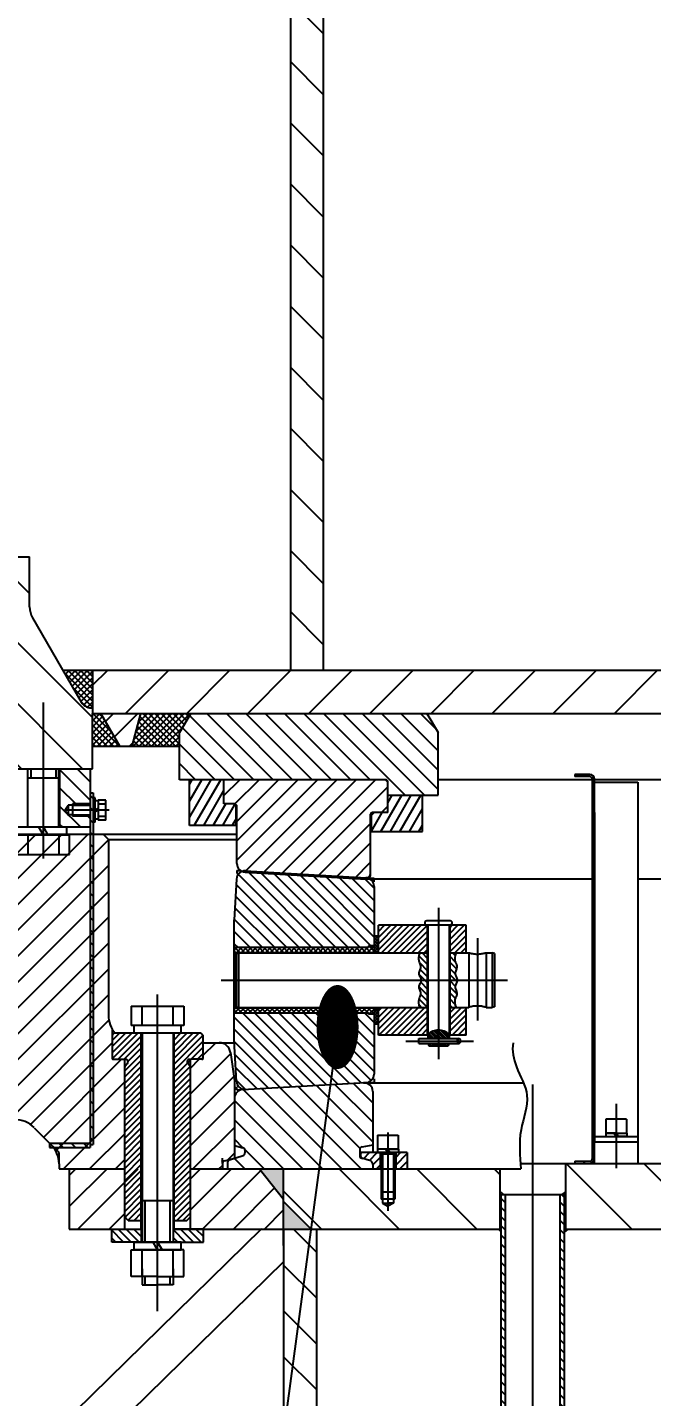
# Model space of a CAD drawing. Header units: millimetres. Extents: x 0 to 42000, y 0 to 29700.
# Drawn here: x 13873 to 14596, y 10011 to 11595 of the extents above; entities that cross this region are included whole.
import ezdxf
from ezdxf.enums import TextEntityAlignment as Align

# ---------------------------------------------------------------- set-up
doc = ezdxf.new("R2010")
doc.units = ezdxf.units.MM
doc.header["$LTSCALE"] = 1000
for name, pattern in [('F', [0.75, 0.5, -0.25]), ('G', [2, 1.25, -0.25, 0.25, -0.25]), ('K', [2.5, 1.25, -0.25, 0.25, -0.25, 0.25, -0.25])]:
    doc.linetypes.add(name, pattern=pattern)
for name, color, linetype in [('01', 7, 'Continuous'), ('02', 1, 'Continuous'), ('02C', 3, 'Continuous'), ('04', 2, 'F'), ('05', 142, 'G'), ('07', 6, 'K'), ('08', 1, 'Continuous'), ('10', 1, 'Continuous')]:
    doc.layers.add(name, color=color, linetype=linetype)
doc.styles.get("Standard").update_dxf_attribs({"font": 'isocp', "width": 0.707, "bigfont": 'intecad.shx'})
doc.dimstyles.new('INTE', dxfattribs={"dimscale": 100, "dimtxt": 3.5, "dimasz": 3, "dimexe": 3, "dimexo": 0, "dimgap": 1, "dimtad": 1, "dimdec": 0, "dimdsep": 46, "dimtxsty": 'Standard', "dimcen": 0, "dimclrd": 1, "dimclre": 1, "dimclrt": 3, "dimaunit": 1, "dimadec": 0, "dimazin": 0, "dimtfac": 1, "dimtdec": 0, "dimtmove": 0, "dimatfit": 0, "dimfxl": 1, "dimarcsym": 0})
pattern_1 = [(60, (7818.634, 4536.56), (-8.248892, 4.7625), [])]

# ---------------------------------------------------------------- blocks, each defined once
blk = doc.blocks.new('*U577')
at = {"layer": '01'}
for p, q in [((-31, 0), (-31, 30.4)), ((-31, 30.4), (0, 30.4)), ((-31, 18), (0, 18)), ((0, 30.4), (0, 0)), ((0, -30.4), (0, 0)), ((-31, 0), (-31, -30.4)), ((-31, -18), (0, -18)), ((-31, -30.4), (0, -30.4))]:
    blk.add_line(p, q, dxfattribs=at)
at = {"layer": '05'}
blk.add_line((-32.1, 0), (1.1, 0), dxfattribs=at)
blk = doc.blocks.new('*U576')
at = {"layer": '01'}
for p, q in [((-27.2, 9), (-27.2, 0)), ((0, 9), (-27.2, 9)), ((-27.2, 0), (0, 0)), ((0, 0), (-5.2, 9)), ((0, 9), (5.2, 0)), ((0, 9), (27.2, 9)), ((27.2, 0), (0, 0)), ((27.2, 9), (27.2, 0))]:
    blk.add_line(p, q, dxfattribs=at)
at = {"layer": '05'}
blk.add_line((0, 11.1), (0, -2.1), dxfattribs=at)
blk = doc.blocks.new('*U575')
at = {"layer": '01'}
for p, q in [((-12.2, 4.1), (-12.2, 0)), ((0, 4.1), (-12.2, 4.1)), ((-12.2, 0), (0, 0)), ((0, 0), (-2.4, 4.1)), ((0, 4.1), (2.4, 0)), ((0, 4.1), (12.2, 4.1)), ((12.2, 0), (0, 0)), ((12.2, 4.1), (12.2, 0))]:
    blk.add_line(p, q, dxfattribs=at)
at = {"layer": '05'}
blk.add_line((0, 6.2), (0, -2.1), dxfattribs=at)
blk = doc.blocks.new('*U578')
at = {"layer": '01'}
for p, q in [((-12.2, 4.1), (-12.2, 0)), ((0, 4.1), (-12.2, 4.1)), ((-12.2, 0), (0, 0)), ((0, 0), (-2.4, 4.1)), ((0, 4.1), (2.4, 0)), ((0, 4.1), (12.2, 4.1)), ((12.2, 0), (0, 0)), ((12.2, 4.1), (12.2, 0))]:
    blk.add_line(p, q, dxfattribs=at)
at = {"layer": '05'}
blk.add_line((0, 6.2), (0, -2.1), dxfattribs=at)
blk = doc.blocks.new('*D667')
at = {"layer": '08', "color": 1, "lineweight": -2}
for p, q in [((14727.5, 19784.8), (4430.5, 19784.8)), ((4730.5, 19484.8), (4730.5, 7640.5)), ((14267, 7340.5), (4430.5, 7340.5))]:
    blk.add_line(p, q, dxfattribs=at)
at = {"layer": '08', "color": 1}
for points in [[(4680.5, 19484.8), (4780.5, 19484.8), (4730.5, 19784.8)], [(4680.5, 7640.5), (4780.5, 7640.5), (4730.5, 7340.5)]]:
    blk.add_solid(points, dxfattribs=at)
at = {"layer": 'DEFPOINTS', "color": 0}
for p in [(14727.5, 19784.8), (4730.5, 7340.5), (14267, 7340.5)]:
    blk.add_point(p, dxfattribs=at)
at = {"layer": '08', "color": 3, "insert": (4455.4, 13562.6), "char_height": 350, "attachment_point": 5, "rotation": 90}
blk.add_mtext('12444', dxfattribs=at)

msp = doc.modelspace()

# ---------------------------------------------------------------- hatches: boundary and pattern name
at = {"layer": '01', "linetype": 'Continuous'}
for points in [[(14169.8, 10274.4), (14141.8, 10274.4), (14169.8, 10239.4)], [(14169.8, 10204.9), (14201.8, 10204.9), (14169.8, 10236.9)]]:
    msp.add_hatch(color=7, dxfattribs=at).paths.add_polyline_path(points)
at = {"layer": '01'}
h = msp.add_hatch(color=256, dxfattribs=at)
h.paths.add_polyline_path([(14420.3, 10248.3), (14420.3, 10244.9), (14424.5, 10244.9)])
h.paths.add_polyline_path([(14496.3, 10248.1), (14492.2, 10244.9), (14496.3, 10244.9)])
h = msp.add_hatch(color=256, dxfattribs=at)
h.paths.add_polyline_path([(14494.8, 10204.9), (14494.8, 10201.2), (14499.2, 10204.9)])
h.paths.add_polyline_path([(14421.8, 10204.9), (14418, 10204.9), (14421.8, 10202.2)])
at = {"layer": '02', "linetype": 'Continuous'}
h = msp.add_hatch(dxfattribs=at)
h.set_pattern_fill('_USER', color=1, scale=50, angle=315, style=0, pattern_type=0)
h.set_pattern_definition([(315, (9137.61, 8322.635), (35.35534, 35.35534), [])])
h.paths.add_polyline_path([(14215.8, 11690.5), (14177.8, 11690.5), (14177.8, 10851.5), (14215.8, 10851.5)])
h = msp.add_hatch(dxfattribs=at)
h.set_pattern_fill('_USER', color=1, scale=50, angle=315, style=0, pattern_type=0)
h.set_pattern_definition([(315, (9121.654, 5016.96), (35.35534, 35.35534), [])])
h.paths.add_polyline_path([(13784.8, 10781.5), (13786.4, 10775.5), (13797.3, 10775.5, -0.414214), (13798.5, 10774.3), (13798.5, 10740.5), (13801.5, 10737.5), (13948.6, 10737.5), (13948.6, 10801.5), (13948.8, 10801.5), (13948.8, 10808), (13946.9, 10808, -0.267949), (13935.7, 10814.5), (13879.3, 10912.2, -0.131652), (13875.9, 10924.7), (13875.9, 10982.5), (13784.8, 10982.5)])
h.paths.add_polyline_path([(13236.8, 10982.5), (13145.7, 10982.5), (13145.7, 10924.7, -0.131652), (13142.3, 10912.2), (13085.9, 10814.5, -0.267949), (13074.7, 10808), (13072.8, 10808), (13072.8, 10801.5), (13073.1, 10801.5), (13073.1, 10737.5), (13220.1, 10737.5), (13223.1, 10740.5), (13223.1, 10774.3, -0.414214), (13224.3, 10775.5), (13235.2, 10775.5), (13236.8, 10781.5)])
h = msp.add_hatch(dxfattribs=at)
h.set_pattern_fill('LINE', color=1, scale=60, angle=135, style=0)
h.set_pattern_definition([(135, (11146.3616, 7300.267), (-5.303301, -5.303301), [])])
h.paths.add_polyline_path([(14426.8, 9637.9, 0.343728), (14940.5, 10296.9, 1), (13581.5, 10296.9, 0.486051), (14421.8, 9636.7), (14421.8, 10244.9), (14426.8, 10244.9)], flags=16)
h.paths.add_polyline_path([(14494.8, 9658.9, 0.314697), (14940.5, 10296.9, 1), (13581.5, 10296.9, 0.518777), (14489.8, 9657.1), (14489.8, 10244.9), (14494.8, 10244.9)])
h = msp.add_hatch(dxfattribs=at)
h.set_pattern_fill('_USER', color=1, scale=50, angle=45, style=0, pattern_type=0)
h.set_pattern_definition([(45, (9121.654, 5016.96), (-35.35534, 35.35534), [])])
h.paths.add_polyline_path([(11267.8, 10851.5), (11267.8, 10833.5), (11267.8, 10801.5), (11622.8, 10801.5), (11622.8, 10851.5)])
h.paths.add_polyline_path([(12232.8, 10851.5), (12232.8, 10801.5), (12789, 10801.5, -0.017058), (12767.4, 10851.5)])
h.paths.add_polyline_path([(12767.4, 10851.5, 0.017058), (12789, 10801.5), (12917.2, 10801.5), (12917.2, 10851.5)])
h.paths.add_polyline_path([(13018.8, 10851.5), (13018.8, 10801.5), (13072.8, 10801.5), (13072.8, 10851.5)])
h.paths.add_polyline_path([(13948.8, 10851.5), (13948.8, 10801.5), (14232.6, 10801.5, 0.017058), (14254.2, 10851.5)])
h.paths.add_polyline_path([(14254.2, 10851.5, -0.017058), (14232.6, 10801.5), (15569.7, 10801.5, -0.014877), (15547.8, 10851.5)])
h.paths.add_polyline_path([(15660.6, 10801.5), (15660.6, 10851.5), (15547.8, 10851.5, 0.014877), (15569.7, 10801.5)])
h.paths.add_polyline_path([(17137.1, 10851.5), (17137.1, 10801.5), (17227.9, 10801.5, 0.014877), (17249.8, 10851.5)])
h.paths.add_polyline_path([(17249.8, 10851.5, -0.014877), (17227.9, 10801.5), (18848.8, 10801.5), (18848.8, 10851.5)])
h.paths.add_polyline_path([(19724.8, 10801.5), (19778.8, 10801.5), (19778.8, 10851.5), (19724.8, 10851.5)])
h.paths.add_polyline_path([(20132.8, 10801.5), (20132.8, 10851.5), (19880.4, 10851.5), (19880.4, 10801.5)])
h = msp.add_hatch(dxfattribs=at)
h.set_pattern_fill('_USER', color=1, scale=5, angle=45, style=0, double=1, pattern_type=0)
h.set_pattern_definition([(45, (9137.6085, 8322.6346), (-3.535534, 3.535534), []), (135, (9137.6085, 8322.6346), (-3.535534, -3.535534), [])])
h.paths.add_polyline_path([(13948.8, 10851.5), (13914.3, 10851.5), (13935.7, 10814.5, 0.267949), (13946.9, 10808), (13948.8, 10808)])
h.paths.add_polyline_path([(13072.8, 10808), (13074.7, 10808, 0.267949), (13085.9, 10814.5), (13107.3, 10851.5), (13072.8, 10851.5)])
h = msp.add_hatch(dxfattribs=at)
h.set_pattern_fill('_USER', color=1, scale=20, angle=45, style=0, pattern_type=0)
h.set_pattern_definition([(45, (9121.654, 5016.958), (-14.142136, 14.142136), [])])
h.paths.add_polyline_path([(12837.8, 10801.5), (12837.8, 10782.5), (12894.8, 10763.5), (12917.2, 10763.5), (12917.2, 10801.5)])
h.paths.add_polyline_path([(13018.8, 10801.5), (13018.8, 10763.5), (13041.4, 10763.5), (13063.3, 10801.5)])
h.paths.add_polyline_path([(14004.8, 10801.5), (13958.3, 10801.5), (13980.2, 10763.5), (13994.6, 10763.5)])
h = msp.add_hatch(dxfattribs=at)
h.set_pattern_fill('_USER', color=1, scale=5, angle=315, style=0, double=1, pattern_type=0)
h.set_pattern_definition([(315, (9137.6085, 8322.6346), (3.535534, 3.535534), []), (45, (9137.6085, 8322.6346), (-3.535534, 3.535534), [])])
h.paths.add_polyline_path([(13041.4, 10763.5), (13073.1, 10763.5), (13073.1, 10801.5), (13063.3, 10801.5)])
h.paths.add_polyline_path([(13958.3, 10801.5), (13948.6, 10801.5), (13948.6, 10763.5), (13980.2, 10763.5)])
h = msp.add_hatch(dxfattribs=at)
h.set_pattern_fill('_USER', color=1, scale=5, angle=315, style=0, double=1, pattern_type=0)
h.set_pattern_definition([(315, (9137.6085, 4166.072), (3.535534, 3.535534), []), (45, (9137.6085, 4166.072), (-3.535534, 3.535534), [])])
h.paths.add_polyline_path([(14049.3, 10763.5), (14049.3, 10779.5), (14062.3, 10801.5), (14004.8, 10801.5), (13994.6, 10763.5)])
h = msp.add_hatch(dxfattribs=at)
h.set_pattern_fill('LINE', color=1, scale=5, angle=135, style=0)
h.set_pattern_definition([(135, (7818.634, 4536.56), (-11.22532, -11.22532), [])])
h.paths.add_polyline_path([(14290.6, 10724.8), (14290.6, 10706.8), (14348.8, 10706.8), (14348.8, 10779.5), (14335.8, 10801.5), (14062.3, 10801.5), (14049.3, 10779.5), (14049.3, 10724.8)])
h = msp.add_hatch(dxfattribs=at)
h.set_pattern_fill('LINE', color=1, scale=3, angle=45, style=0)
h.set_pattern_definition([(135, (17641.503, 8451.227), (6.735192, 6.735192), [])])
h.paths.add_polyline_path([(14527.3, 10725.4, 0.414214), (14524.3, 10728.4), (14506.8, 10728.4), (14506.8, 10730.9), (14524.3, 10730.9, -0.414214), (14529.8, 10725.4), (14529.8, 10286.4, -0.414214), (14524.3, 10280.9), (14506.8, 10280.9), (14506.8, 10283.4), (14524.3, 10283.4, 0.414214), (14527.3, 10286.4)])
h = msp.add_hatch(dxfattribs=at)
h.set_pattern_fill('_USER', color=1, scale=10, angle=315, style=0, pattern_type=0)
h.set_pattern_definition([(315, (8785.796, 9134.999), (7.071068, 7.071068), [])])
h.paths.add_polyline_path([(13949.3, 10689.7), (13945.8, 10689.7), (13945.8, 10669.7), (13945.8, 10302.7), (13949.3, 10302.7)])
h.paths.add_polyline_path([(13945.8, 10304.2), (13898.8, 10304.2), (13898.8, 10299.2), (13945.8, 10299.2)])
h.paths.add_polyline_path([(13949.3, 10703.7), (13949.3, 10709.7), (13945.8, 10709.7), (13945.8, 10689.7), (13949.3, 10689.7)])
h = msp.add_hatch(dxfattribs=at)
h.set_pattern_fill('LINE', color=1, scale=3, angle=60, style=0)
h.set_pattern_definition(pattern_1)
h.paths.add_polyline_path([(14114.8, 10671.8), (14114.8, 10693.8), (14111.8, 10696.8), (14100.8, 10696.8), (14100.8, 10724.8), (14060.8, 10724.8), (14060.8, 10671.8)])
h = msp.add_hatch(dxfattribs=at)
h.set_pattern_fill('LINE', color=1, scale=5, angle=45, style=0)
h.set_pattern_definition([(45, (7818.634, 4536.56), (-11.22532, 11.22532), [])])
h.paths.add_polyline_path([(14265.3, 10609.9, 0.4309), (14270.6, 10614.9), (14270.6, 10684.8, -0.414214), (14272.6, 10686.8), (14290.6, 10686.8), (14290.6, 10724.8), (14100.8, 10724.8), (14100.8, 10696.8), (14112.8, 10696.8, -0.414214), (14115.8, 10693.8), (14115.8, 10627.9, 0.397722), (14125.2, 10617.9)])
h = msp.add_hatch(dxfattribs=at)
h.set_pattern_fill('LINE', color=1, scale=3, angle=60, style=0)
h.set_pattern_definition(pattern_1)
h.paths.add_polyline_path([(14330.6, 10664.8), (14330.6, 10706.8), (14290.6, 10706.8), (14290.6, 10686.8), (14275.5, 10686.8), (14274.6, 10686.8), (14271.6, 10683.8), (14271.6, 10664.8)])
at = {"layer": '02'}
h = msp.add_hatch(dxfattribs=at)
h.set_pattern_fill('LINE', color=256, scale=6.666667, angle=45, style=0)
h.set_pattern_definition([(45, (8551.514, 9520.498), (-14.96709, 14.96709), [])])
h.paths.add_polyline_path([(13967, 10655.8), (13961, 10661.8), (13857.2, 10661.8), (13857.2, 10331.6), (13858.6, 10331.6, -0.198912), (13881.2, 10322.2), (13900.6, 10302.8), (13910, 10293.4), (13910, 10280.2), (13910, 10274.4), (13986, 10274.4), (13986, 10401.4), (13972.3, 10401.4, -0.414214), (13971.5, 10402.2), (13971.5, 10436.1, -0.134999), (13967, 10452.5)])
h.paths.add_polyline_path([(14113, 10376.4), (14108.2, 10409.3, 0.372642), (14095.4, 10420.5), (14076.5, 10420.5), (14076.5, 10402.2, -0.414214), (14075.7, 10401.4), (14062, 10401.4), (14062, 10274.4), (14099, 10274.4), (14099, 10280.6), (14099, 10283.2), (14101.4, 10283.8), (14113, 10286.9)])
h.paths.add_polyline_path([(13857.6, 10367.7), (13870.1, 10398.2), (13894.4, 10388.2), (13881.9, 10357.7)], flags=24)
h.paths.add_polyline_path([(13903, 10426.8), (13931.4, 10443.6), (13944.8, 10421.1), (13916.4, 10404.2)], flags=24)
h.paths.add_polyline_path([(14057.9, 10341.5), (14088.5, 10321.6), (14074.2, 10299.6), (14043.6, 10319.5)], flags=9)
h = msp.add_hatch(dxfattribs=at)
h.set_pattern_fill('_USER', color=256, scale=10, angle=135, style=0, pattern_type=0)
h.set_pattern_definition([(135, (7160.396, 6230.147), (-7.071068, -7.071068), [])])
h.paths.add_polyline_path([(14268.2, 10530.9), (14268.2, 10532.4), (14274.6, 10532.4), (14274.6, 10601.4, 0.397722), (14265.1, 10611.4), (14125.8, 10619.3, 0.414214), (14115.2, 10609.9), (14112.6, 10562.5), (14112.6, 10530.9)])
h.paths.add_polyline_path([(14112.6, 10454.9), (14112.6, 10423.2), (14115.2, 10375.8, 0.414214), (14125.8, 10366.4), (14265.1, 10374.3, 0.397722), (14274.6, 10384.3), (14274.6, 10453.4), (14268.2, 10453.4), (14268.2, 10454.9)])
h.paths.add_polyline_path([(14136.5, 10592.3), (14153.6, 10592.3), (14153.6, 10581.8), (14136.5, 10581.8)], flags=24)
h.paths.add_polyline_path([(14136.5, 10403.9), (14153.6, 10403.9), (14153.6, 10393.4), (14136.5, 10393.4)], flags=24)
h = msp.add_hatch(dxfattribs=at)
h.set_pattern_fill('_USER', color=256, scale=5, angle=45, style=0, pattern_type=0)
h.set_pattern_definition([(45, (7160.3956, 6230.1475), (-3.535534, 3.535534), [])])
h.paths.add_polyline_path([(14336.1, 10556.4), (14335.7, 10556.4, -0.000804), (14335.6, 10556.4), (14279.6, 10556.4), (14279.6, 10524.4), (14336.1, 10524.4)])
h.paths.add_polyline_path([(14381.1, 10556.4), (14362.6, 10556.4, -0.01092), (14362.5, 10556.4, 0.121977), (14362.1, 10556.2), (14362.1, 10524.4), (14381.1, 10524.4)])
h.paths.add_polyline_path([(14336.1, 10461.4), (14279.6, 10461.4), (14279.6, 10429.4), (14336.1, 10429.4)])
h.paths.add_polyline_path([(14381.1, 10461.4), (14362.1, 10461.4), (14362.1, 10429.4), (14381.1, 10429.4)])
h = msp.add_hatch(dxfattribs=at)
h.set_pattern_fill('ANSI37', color=256, scale=0.75, style=0)
h.set_pattern_definition([(45, (7160.3956, 6230.1475), (-1.683798, 1.683798), []), (135, (7160.3956, 6230.1475), (-1.683798, -1.683798), [])])
h.paths.add_polyline_path([(14279.6, 10543.9), (14274.6, 10543.9), (14274.6, 10525.4), (14279.6, 10525.4)])
h.paths.add_polyline_path([(14279.6, 10460.4), (14274.6, 10460.4), (14274.6, 10441.9), (14279.6, 10441.9)])
h = msp.add_hatch(dxfattribs=at)
h.set_pattern_fill('ANSI37', color=256, scale=1.25, style=0)
h.set_pattern_definition([(45, (7160.3956, 6230.1475), (-2.80633, 2.80633), []), (135, (7160.3956, 6230.1475), (-2.80633, -2.80633), [])])
h.paths.add_polyline_path([(14274.6, 10524.9), (14274.6, 10531.9), (14268.2, 10531.9), (14268.2, 10530.9), (14112.8, 10530.9), (14112.8, 10524.9)])
h.paths.add_polyline_path([(14112.8, 10460.9), (14112.8, 10454.9), (14268.2, 10454.9), (14268.2, 10453.9), (14274.6, 10453.9), (14274.6, 10460.9)])
h = msp.add_hatch(dxfattribs=at)
h.set_pattern_fill('_USER', color=256, scale=5, angle=135, style=0, pattern_type=0)
h.set_pattern_definition([(135, (12812.827, 9736.481), (-3.535534, -3.535534), [])])
h.paths.add_polyline_path([(14336.1, 10524.4), (14328, 10524.4), (14326.9, 10521.6), (14326.4, 10519.1), (14326.4, 10517), (14326.7, 10515.1), (14327.2, 10513.4), (14327.8, 10511.9), (14328.3, 10510.5), (14328.7, 10509.3), (14328.8, 10508.1), (14328.6, 10506.9), (14328.3, 10505.8), (14327.9, 10504.8), (14327.5, 10503.7), (14327.1, 10502.7), (14326.9, 10501.7), (14326.8, 10500.7), (14326.9, 10499.7), (14327.2, 10498.8), (14327.6, 10497.8), (14328, 10496.8), (14328.5, 10495.8), (14328.9, 10494.8), (14329.2, 10493.8), (14329.3, 10492.9), (14336.1, 10492.9)])
h.paths.add_polyline_path([(14336.1, 10492.9), (14329.3, 10492.9), (14329.2, 10491.9), (14328.9, 10490.9), (14328.5, 10489.9), (14328, 10488.9), (14327.6, 10487.9), (14327.2, 10486.9), (14326.9, 10486), (14326.8, 10485), (14326.9, 10484), (14327.1, 10483), (14327.5, 10482), (14327.9, 10481), (14328.3, 10479.9), (14328.6, 10478.8), (14328.8, 10477.7), (14328.7, 10476.4), (14328.3, 10475.2), (14327.8, 10473.8), (14327.2, 10472.3), (14326.7, 10470.6), (14326.4, 10468.7), (14326.4, 10466.6), (14326.9, 10464.1), (14328, 10461.4), (14336.1, 10461.4)])
h.paths.add_polyline_path([(14368.8, 10499.7), (14368.7, 10500.7), (14368.8, 10501.7), (14369.1, 10502.7), (14369.4, 10503.7), (14369.9, 10504.8), (14370.3, 10505.8), (14370.5, 10506.9), (14370.7, 10508.1), (14370.6, 10509.3), (14370.2, 10510.5), (14369.7, 10511.9), (14369.1, 10513.4), (14368.6, 10515.1), (14368.3, 10517), (14368.4, 10519.1), (14368.9, 10521.6), (14369.9, 10524.4), (14362.1, 10524.4), (14362.1, 10492.9), (14371.2, 10492.9), (14371.1, 10493.8), (14370.8, 10494.8), (14370.4, 10495.8), (14369.9, 10496.8), (14369.5, 10497.8), (14369.1, 10498.8)])
h.paths.add_polyline_path([(14368.7, 10485), (14368.8, 10486), (14369.1, 10486.9), (14369.5, 10487.9), (14369.9, 10488.9), (14370.4, 10489.9), (14370.8, 10490.9), (14371.1, 10491.9), (14371.2, 10492.9), (14362.1, 10492.9), (14362.1, 10461.4), (14369.9, 10461.4), (14368.9, 10464.1), (14368.4, 10466.6), (14368.3, 10468.7), (14368.6, 10470.6), (14369.1, 10472.3), (14369.7, 10473.8), (14370.2, 10475.2), (14370.6, 10476.4), (14370.7, 10477.7), (14370.5, 10478.8), (14370.3, 10479.9), (14369.9, 10481), (14369.4, 10482), (14369.1, 10483), (14368.8, 10484)])
at = {"layer": '02', "linetype": 'Continuous'}
h = msp.add_hatch(dxfattribs=at)
h.set_pattern_fill('_USER', color=1, scale=5, angle=45, style=0, pattern_type=0)
h.set_pattern_definition([(45, (-7748.8965, 115.304), (-3.5355339, 3.5355339), [])])
h.paths.add_polyline_path([(14043, 10214.9), (14058, 10214.9), (14062, 10218.9), (14062, 10401.4), (14075, 10401.4, 0.414214), (14076.5, 10402.9), (14076.5, 10429.4), (14074.5, 10431.4), (14043, 10431.4)])
h.paths.add_polyline_path([(14005, 10431.4), (13973.5, 10431.4), (13971.5, 10429.4), (13971.5, 10402.9, 0.414214), (13973, 10401.4), (13986.8, 10401.4, -0.668179), (13988.9, 10396.3), (13986.9, 10394.3, 0.198912), (13986, 10392.2), (13986, 10218.9), (13990, 10214.9), (14005, 10214.9)])
at = {"layer": '02'}
h = msp.add_hatch(dxfattribs=at)
h.set_pattern_fill('_USER', color=256, scale=2, angle=135, style=0, pattern_type=0)
h.set_pattern_definition([(135, (7160.3956, 6230.1475), (-1.41421356, -1.41421356), [])])
h.paths.add_polyline_path([(14349.1, 10425.5), (14360.3, 10425.5), (14361.6, 10426.8), (14361.6, 10430.1, 0.186355), (14349.1, 10435)])
h.paths.add_polyline_path([(14349.1, 10425.5), (14349.1, 10435, 0.186354), (14336.6, 10430.1), (14336.6, 10426.8), (14337.8, 10425.5)])
h.paths.add_polyline_path([(14337.8, 10419.2), (14337.1, 10418.5), (14338.3, 10416.4), (14349.1, 10416.4), (14349.1, 10419.2)])
h.paths.add_polyline_path([(14349.1, 10419.2), (14349.1, 10416.4), (14359.8, 10416.4), (14361, 10418.5), (14360.3, 10419.2)])
at = {"layer": '02', "linetype": 'Continuous'}
h = msp.add_hatch(dxfattribs=at)
h.set_pattern_fill('LINE', color=1, scale=5, angle=135, style=0)
h.set_pattern_definition([(135, (-7748.897, -6175.035), (-11.22532, -11.22532), [])])
h.paths.add_polyline_path([(14122.4, 10366.2, 0.397722), (14113, 10356.2), (14113, 10301.6), (14122.8, 10299, -0.339454), (14125, 10296.1), (14125, 10293, -0.32492), (14122.9, 10290.1), (14107.1, 10285, 0.32492), (14105, 10282.1), (14105, 10274.4), (14273, 10274.4), (14273, 10279.6, 0.339454), (14269.3, 10284.4), (14260.2, 10286.8, -0.339454), (14258, 10289.7), (14258, 10296.9, -0.36397), (14260.5, 10299.8), (14273, 10302.1), (14273, 10364.2, 0.397722), (14263.6, 10374.2), (14262.4, 10374.2)])
h = msp.add_hatch(dxfattribs=at)
h.set_pattern_fill('LINE', color=1, scale=2, angle=45, style=0)
h.set_pattern_definition([(45, (-7748.8965, -6175.035), (-4.490128, 4.490128), [])])
h.paths.add_polyline_path([(14281.6, 10293.4), (14278.4, 10293.4), (14259, 10293.4), (14259, 10289.4, 0.339454), (14261.2, 10286.5), (14269.3, 10284.4, -0.339454), (14273, 10279.6), (14273, 10274.4), (14281.6, 10274.4)])
h.paths.add_polyline_path([(14299.6, 10274.4), (14313, 10274.4), (14313, 10293.4), (14299.6, 10293.4)])
at = {"layer": '02'}
msp.add_hatch(color=256, dxfattribs=at).paths.add_polyline_path([(14169.8, 10274.4), (14141.8, 10274.4), (14169.8, 10239.4)])
at = {"layer": '02', "linetype": 'Continuous'}
h = msp.add_hatch(dxfattribs=at)
h.set_pattern_fill('LINE', color=1, scale=2, angle=135, style=0)
h.set_pattern_definition([(135, (-7748.8965, 115.304), (-4.490128, -4.490128), [])])
h.paths.add_polyline_path([(13971, 10204.9), (13971, 10189.9), (14005.5, 10189.9), (14005.5, 10204.9)])
h.paths.add_polyline_path([(14077, 10189.9), (14077, 10204.9), (14042.5, 10204.9), (14042.5, 10189.9)])
at = {"layer": '10'}
msp.add_hatch(color=256, dxfattribs=at).paths.add_polyline_path([(14169.8, 10204.9), (14201.8, 10204.9), (14169.8, 10236.9)])

# ---------------------------------------------------------------- linework, layer by layer
for p, q in [((14529.8, 10721.9), (14579.8, 10721.9)), ((14579.8, 10721.9), (14579.8, 10280.9)), ((14290.6, 10706.8), (14348.8, 10706.8)), ((14529.8, 10686.9), (14529.8, 10305.9)), ((14114.8, 10671.8), (14060.8, 10671.8)), ((14381.1, 10556.4), (14279.6, 10556.4)), ((14279.6, 10524.4), (14279.6, 10556.4)), ((14381.1, 10524.4), (14381.1, 10556.4)), ((14117.8, 10524.4), (14336.6, 10524.4)), ((14274.6, 10532.4), (14268.2, 10532.4)), ((14268.2, 10531.9), (14274.6, 10531.9)), ((14274.6, 10525.4), (14279.6, 10525.4)), ((14361.6, 10524.4), (14384.1, 10524.4)), ((14404.1, 10524.4), (14411.1, 10524.4)), ((14117.8, 10461.4), (14336.6, 10461.4)), ((14274.6, 10460.4), (14279.6, 10460.4)), ((14279.6, 10429.4), (14279.6, 10461.4)), ((14361.6, 10461.4), (14384.1, 10461.4)), ((14381.1, 10429.4), (14381.1, 10461.4)), ((14404.1, 10461.4), (14411.1, 10461.4)), ((13971.5, 10436.1), (13971.5, 10402.2)), ((14005, 10204.9), (14005, 10431.4)), ((14043, 10204.9), (14043, 10431.4)), ((14076.5, 10429.4), (14076.5, 10402.2)), ((14336.6, 10429.4), (14279.6, 10429.4)), ((14381.1, 10429.4), (14361.6, 10429.4)), ((13986, 10204.9), (13986, 10401.4)), ((14062, 10204.9), (14062, 10401.4)), ((14529.8, 10311.9), (14579.8, 10311.9)), ((14529.8, 10305.9), (14579.8, 10305.9))]:
    msp.add_line(p, q)
for centre, start, end in [((13972.3, 10402.2), 180, 270), ((14075.7, 10402.2), 270, 0)]:
    msp.add_arc(centre, 0.8, start, end)
at = {"layer": '01'}
for p, q in [((14177.8, 11690.5), (14177.8, 10851.5)), ((14215.8, 11690.5), (14215.8, 10851.5)), ((13783.8, 10982.5), (13875.9, 10982.5)), ((13875.9, 10924.7), (13875.9, 10982.5)), ((13879.3, 10912.2), (13935.7, 10814.5)), ((13914.3, 10851.5), (15662.3, 10851.5)), ((13948.8, 10851.5), (13948.8, 10801.5)), ((13946.9, 10808), (13948.8, 10808)), ((13948.6, 10801.5), (16144.8, 10801.5)), ((13948.6, 10737.5), (13948.6, 10801.5)), ((13980.2, 10763.5), (13958.3, 10801.5)), ((13994.6, 10763.5), (14004.8, 10801.5)), ((14062.3, 10801.5), (14049.3, 10779.5)), ((14335.8, 10801.5), (14348.8, 10779.5)), ((14049.3, 10724.8), (14049.3, 10779.5)), ((14348.8, 10706.8), (14348.8, 10779.5)), ((13948.6, 10763.5), (13994.6, 10763.5)), ((13760.8, 10737.5), (13945.8, 10737.5)), ((13873.8, 10669.7), (13873.8, 10737.5)), ((13909.8, 10726.7), (13873.8, 10726.7)), ((13909.8, 10669.7), (13909.8, 10737.5)), ((13910.8, 10669.7), (13910.8, 10737.5)), ((13945.8, 10737.5), (13948.6, 10737.5)), ((14524.3, 10730.9), (14506.8, 10730.9)), ((14506.8, 10730.9), (14506.8, 10728.4)), ((14524.3, 10728.4), (14506.8, 10728.4)), ((14527.3, 10286.4), (14527.3, 10725.4)), ((14529.8, 10280.9), (14529.8, 10725.4)), ((13945.8, 10709.7), (13949.3, 10709.7)), ((13949.3, 10709.7), (13949.3, 10302.7)), ((14287.6, 10724.8), (14049.3, 10724.8)), ((14287.6, 10724.8), (14290.6, 10721.8)), ((14290.6, 10686.8), (14290.6, 10721.8)), ((16144.8, 10724.8), (14348.8, 10724.8)), ((13916.8, 10689.7), (13920.4, 10695.3)), ((13920.4, 10695.3), (13920.4, 10684.1)), ((13925.4, 10695.3), (13920.4, 10695.3)), ((13925.4, 10696.7), (13925.4, 10682.7)), ((13945.8, 10696.7), (13925.4, 10696.7)), ((13951.8, 10703.7), (13949.3, 10703.7)), ((13951.8, 10675.7), (13951.8, 10703.7)), ((13955.4, 10700.4), (13951.8, 10700.4)), ((13964.2, 10701.3), (13955.4, 10701.3)), ((13955.4, 10701.3), (13955.4, 10678)), ((13955.4, 10696.7), (13964.2, 10696.7)), ((13964.2, 10678), (13964.2, 10701.3)), ((14330.6, 10664.8), (14330.6, 10706.8)), ((13916.8, 10689.7), (13920.4, 10684.1)), ((13925.4, 10684.1), (13920.4, 10684.1)), ((13945.8, 10682.7), (13925.4, 10682.7)), ((13951.8, 10689.7), (13955.4, 10691.7)), ((13955.4, 10689.7), (13951.8, 10687.6)), ((13955.4, 10679), (13951.8, 10679)), ((13955.4, 10682.7), (13964.2, 10682.7)), ((13964.2, 10678), (13955.4, 10678)), ((14290.6, 10686.8), (14272.6, 10686.8)), ((13945.8, 10669.7), (13857.8, 10669.7)), ((13891.8, 10660.7), (13886.6, 10669.7)), ((13891.8, 10669.7), (13897, 10660.7)), ((13919.1, 10660.7), (13919.1, 10669.7)), ((13951.8, 10675.7), (13949.3, 10675.7)), ((14271.6, 10664.8), (14330.6, 10664.8)), ((13922.2, 10660.7), (13861.4, 10660.7)), ((13873.8, 10660.7), (13873.8, 10638.2)), ((13909.8, 10660.7), (13909.8, 10638.2)), ((13922.2, 10638.2), (13922.2, 10660.7)), ((13967, 10655.8), (14115.8, 10655.8)), ((13861.4, 10638.2), (13922.2, 10638.2)), ((14125.2, 10619.3), (14265.3, 10611.4)), ((14125.2, 10617.9), (14265.3, 10609.9)), ((14115.2, 10609.9), (14112.6, 10562.5)), ((14527.3, 10609.9), (14265.6, 10609.9)), ((14274.6, 10601.4), (14274.6, 10524.4)), ((15966.8, 10609.9), (14579.8, 10609.9)), ((14112.6, 10423.2), (14112.6, 10562.5)), ((14362.6, 10561.4), (14335.6, 10561.4)), ((14336.1, 10556.4), (14336.1, 10429.4)), ((14336.6, 10555.4), (14336.6, 10425.3)), ((14361.6, 10555.4), (14361.6, 10425.3)), ((14362.1, 10556.4), (14362.1, 10429.4)), ((14279.6, 10543.9), (14274.6, 10543.9)), ((14112.6, 10530.9), (14268.2, 10530.9)), ((14114.3, 10530.9), (14112.8, 10530)), ((14112.8, 10530), (14112.8, 10455.7)), ((14114.3, 10524.9), (14112.8, 10525.7)), ((14114.3, 10524.9), (14114.3, 10460.9)), ((14114.3, 10524.9), (14274.6, 10524.9)), ((14114.8, 10523.6), (14117.8, 10524.4)), ((14114.8, 10523.6), (14114.8, 10462.2)), ((14117.8, 10524.4), (14117.8, 10461.4)), ((14268.2, 10532.4), (14268.2, 10530.9)), ((14411.1, 10524.4), (14411.1, 10461.4)), ((14414.1, 10523.6), (14411.1, 10524.4)), ((14414.1, 10523.6), (14414.1, 10462.2)), ((13993.6, 10462.9), (13993.6, 10440.4)), ((13993.6, 10462.9), (14054.4, 10462.9)), ((14006, 10440.4), (14006, 10462.9)), ((14042, 10440.4), (14042, 10462.9)), ((14054.4, 10462.9), (14054.4, 10440.4)), ((14114.3, 10460.9), (14112.8, 10460)), ((14114.3, 10460.9), (14274.6, 10460.9)), ((14114.8, 10462.2), (14117.8, 10461.4)), ((14274.6, 10461.4), (14274.6, 10384.3)), ((14414.1, 10462.2), (14411.1, 10461.4)), ((14054.4, 10440.4), (13993.6, 10440.4)), ((13996.8, 10431.4), (13996.8, 10440.4)), ((14051.3, 10431.4), (14051.3, 10440.4)), ((14112.6, 10454.9), (14268.2, 10454.9)), ((14114.3, 10454.9), (14112.8, 10455.7)), ((14268.2, 10454.9), (14268.2, 10453.4)), ((14268.2, 10453.9), (14274.6, 10453.9)), ((14274.6, 10453.4), (14268.2, 10453.4)), ((14279.6, 10441.9), (14274.6, 10441.9)), ((13971.5, 10429.4), (13973.5, 10431.4)), ((14074.5, 10431.4), (13973.5, 10431.4)), ((14006, 10431.4), (14006, 10189.9)), ((14042, 10431.4), (14042, 10189.9)), ((14074.5, 10431.4), (14076.5, 10429.4)), ((14326.5, 10425.3), (14371.8, 10425.3)), ((14326.5, 10419.4), (14326.5, 10425.3)), ((14337.8, 10425.5), (14336.6, 10426.8)), ((14337.8, 10425.5), (14337.8, 10425.3)), ((14360.3, 10425.5), (14337.8, 10425.5)), ((14360.3, 10425.5), (14361.6, 10426.8)), ((14360.3, 10425.5), (14360.3, 10425.3)), ((14076.5, 10420.5), (14112.7, 10420.5)), ((14115.2, 10375.8), (14112.6, 10423.2)), ((14326.5, 10419.4), (14371.8, 10419.4)), ((14336.6, 10419.4), (14336.6, 10419.4)), ((14336.6, 10419.4), (14338.3, 10416.4)), ((14337.8, 10419.2), (14337.1, 10418.5)), ((14337.8, 10419.2), (14337.8, 10419.4)), ((14360.3, 10419.2), (14337.8, 10419.2)), ((14359.8, 10416.4), (14338.3, 10416.4)), ((14361.6, 10419.4), (14359.8, 10416.4)), ((14360.3, 10419.2), (14360.3, 10419.4)), ((14360.3, 10419.2), (14361, 10418.5)), ((14361.6, 10419.4), (14361.6, 10419.4)), ((13972.3, 10401.4), (13986.8, 10401.4)), ((13986.9, 10394.3), (13988.9, 10396.3)), ((14061.1, 10394.3), (14059.1, 10396.3)), ((14075.7, 10401.4), (14062, 10401.4)), ((14122.4, 10366.2), (14265.1, 10374.3)), ((14542.8, 10332), (14542.8, 10316)), ((14566.8, 10332), (14542.8, 10332)), ((14566.8, 10332), (14566.8, 10316)), ((14278.6, 10313.5), (14278.6, 10297.5)), ((14278.6, 10313.5), (14302.6, 10313.5)), ((14302.6, 10313.5), (14302.6, 10297.5)), ((14542.8, 10316), (14566.8, 10316)), ((13898.8, 10304.2), (13945.8, 10304.2)), ((13898.8, 10304.2), (13898.8, 10299.2)), ((13898.8, 10299.2), (13945.8, 10299.2)), ((13945.8, 10302.7), (13949.3, 10302.7)), ((14313, 10293.4), (14259, 10293.4)), ((14302.6, 10297.5), (14278.6, 10297.5)), ((14281.6, 10293.4), (14281.6, 10274.4)), ((14282.6, 10293.4), (14282.6, 10247.5)), ((14298.6, 10291.5), (14282.6, 10291.5)), ((14298.6, 10293.4), (14298.6, 10247.5)), ((14299.6, 10293.4), (14299.6, 10274.4)), ((14313, 10293.4), (14313, 10274.4)), ((14506.8, 10283.4), (14506.8, 10280.9)), ((14506.8, 10283.4), (14524.3, 10283.4)), ((14444.1, 10280.9), (15737.8, 10280.9)), ((14042, 10237.4), (14006, 10237.4)), ((14298.6, 10247.5), (14282.6, 10247.5)), ((14298.6, 10239.4), (14282.6, 10239.4)), ((14284.2, 10247.5), (14284.2, 10234.7)), ((14284.2, 10234.7), (14290.6, 10234.7)), ((14284.2, 10234.7), (14290.6, 10231.5)), ((14297, 10234.7), (14290.6, 10231.5)), ((14297, 10234.7), (14290.6, 10234.7)), ((14297, 10247.5), (14297, 10234.7)), ((14424.5, 10244.9), (14420.3, 10248.3)), ((14492.2, 10244.9), (14496.3, 10248.1)), ((13971, 10189.9), (13971, 10204.9)), ((13971, 10204.9), (14006, 10204.9)), ((14005.5, 10189.9), (14005.5, 10204.9)), ((14077, 10204.9), (14042, 10204.9)), ((14042.5, 10189.9), (14042.5, 10204.9)), ((14077, 10189.9), (14077, 10204.9)), ((14169.5, 10204.4), (14144, 10204.7)), ((14169.5, 10204.4), (14169.8, 10166.9)), ((14418, 10204.9), (14421.8, 10202.2)), ((14494.8, 10201.2), (14499.2, 10204.9)), ((14024, 10189.9), (13971, 10189.9)), ((14024, 10189.9), (14077, 10189.9)), ((14006, 10158.9), (14006, 10140.4)), ((14042, 10158.9), (14042, 10140.4)), ((14006, 10140.4), (14024, 10140.4)), ((14042, 10140.4), (14024, 10140.4))]:
    msp.add_line(p, q, dxfattribs=at)
at = {"layer": '01', "color": 7, "linetype": 'Continuous'}
for p, q in [((13945.8, 10737.5), (13945.8, 10299.2)), ((14060.8, 10671.8), (14060.8, 10724.8)), ((14100.8, 10696.8), (14100.8, 10724.8)), ((14112.8, 10696.8), (14100.8, 10696.8)), ((14111.8, 10696.8), (14114.8, 10693.8)), ((14114.8, 10671.8), (14114.8, 10693.8)), ((14115.8, 10627.9), (14115.8, 10693.8)), ((14270.6, 10614.9), (14270.6, 10684.8)), ((14271.6, 10683.8), (14274.6, 10686.8)), ((14271.6, 10664.8), (14271.6, 10683.8)), ((13785.8, 10661.8), (14115.8, 10661.8)), ((13961, 10661.8), (13967, 10655.8)), ((13967, 10655.8), (13967, 10452.5)), ((14108.2, 10409.3), (14113, 10376.4)), ((14113, 10376.4), (14113, 10286.9)), ((14262.4, 10374.2), (14447.3, 10374.2)), ((14273, 10364.2), (14273, 10293.4)), ((13881.2, 10322.2), (13900.6, 10302.8)), ((14113, 10301.6), (14122.8, 10299)), ((14273, 10302.1), (14260.5, 10299.8)), ((14101.4, 10283.8), (14113, 10286.9)), ((14105, 10282.1), (14105, 10274.4)), ((14107.1, 10285), (14122.9, 10290.1)), ((14125, 10296.1), (14125, 10293)), ((14258, 10296.9), (14258, 10289.7)), ((14259, 10293.4), (14259, 10289.4)), ((14269.3, 10284.4), (14260.2, 10286.8)), ((13910, 10280.2), (13910, 10274.4)), ((13910, 10274.4), (13986, 10274.4)), ((13921.8, 10274.4), (13921.8, 10204.9)), ((14062, 10274.4), (14444.6, 10274.4)), ((14099, 10280.6), (14099, 10274.4)), ((14141.8, 10274.4), (14169.8, 10239.4)), ((14169.8, 10204.9), (14169.8, 10274.4)), ((14273, 10279.6), (14273, 10274.4)), ((14420.3, 10204.9), (14420.3, 10274.4)), ((14496.3, 10204.9), (14496.3, 10280.9)), ((14169.8, 10236.9), (14201.8, 10204.9)), ((14420.3, 10244.9), (14496.3, 10244.9)), ((14421.8, 9474.7), (14421.8, 10244.9)), ((14426.8, 9474.7), (14426.8, 10244.9)), ((14489.8, 9474.7), (14489.8, 10244.9)), ((14494.8, 9474.7), (14494.8, 10244.9)), ((13990, 10214.9), (13986, 10218.9)), ((14058, 10214.9), (14062, 10218.9)), ((14147.6, 10204.9), (14169.8, 10227.1)), ((14144, 10204.7), (13588, 9660.5)), ((13921.8, 10204.9), (14006, 10204.9)), ((13921.8, 10204.9), (14006, 10204.9)), ((13921.8, 10204.9), (14006, 10204.9)), ((13990, 10214.9), (14005, 10214.9)), ((14042, 10214.9), (14058, 10214.9)), ((14042, 10204.9), (14421.8, 10204.9)), ((14042, 10204.9), (14421.8, 10204.9)), ((14144, 10204.7), (14144, 10204.9)), ((14144, 10204.7), (14144, 10204.9)), ((14169.5, 10204.4), (14144, 10204.7)), ((14169.5, 10204.4), (14169.8, 10166.9)), ((14169.8, 10204.9), (14169.8, 9155)), ((14207.8, 10204.9), (14207.8, 9193)), ((14494.8, 10204.9), (15687.8, 10204.9)), ((14169.8, 10166.9), (13603.8, 9612.9)), ((14169.6, 10170.7), (14169.8, 10170.7))]:
    msp.add_line(p, q, dxfattribs=at)
at = {"layer": '01'}
for centre, radius, start, end in [((13900.9, 10924.7), 25, 180, 210), ((13946.9, 10821), 13, 210, 270), ((14524.3, 10725.4), 5.5, 0, 90), ((14524.3, 10725.4), 3, 0, 90), ((14287.6, 10721.8), 3, 0, 90), ((14125.2, 10609.3), 10, 86.7552, 176.7552), ((14125.8, 10627.9), 10, 180, 266.7552), ((14265.6, 10616.4), 5, 266.7552, 0), ((14264.6, 10601.4), 10, 0, 86.7552), ((14335.7, 10558.9), 2.5, 92.3081, 270), ((14335.6, 10555.4), 1, 0, 90), ((14362.6, 10555.4), 1, 90, 180), ((14362.6, 10558.9), 2.5, 267.6913, 89.9998), ((14371.8, 10422.4), 2.95, 270, 90), ((13973, 10402.9), 1.5, 180, 270), ((13989, 10392.2), 3, 135, 180), ((13986.8, 10398.4), 3, 315, 90), ((14061.2, 10398.4), 3, 90, 225), ((14059, 10392.2), 3, 0, 45), ((14075, 10402.9), 1.5, 270, 0), ((14264.6, 10384.3), 10, 273.2448, 0), ((14123, 10356.2), 10, 93.2448, 180), ((14123, 10356.2), 10, 93.2448, 180), ((14125.2, 10376.4), 10, 183.2448, 273.2448), ((14263, 10364.2), 10, 0, 93.2448), ((14263, 10364.2), 10, 0, 93.2448), ((14524.3, 10286.4), 5.5, 270, 0), ((14524.3, 10286.4), 3, 270, 0)]:
    msp.add_arc(centre, radius, start, end, dxfattribs=at)
at = {"layer": '01', "color": 7, "linetype": 'Continuous'}
for centre, radius, start, end in [((14112.8, 10693.8), 3, 0, 90), ((14272.6, 10684.8), 2, 90, 180), ((14265.6, 10614.9), 5, 266.7552, 0), ((13999, 10452.5), 32, 180, 221.1333), ((14095.4, 10407.5), 13, 8.25, 90), ((13858.6, 10299.6), 32, 45, 90), ((13878, 10280.2), 32, 0, 45), ((14122, 10296.1), 3, 0, 75), ((14261, 10296.9), 3, 100, 180), ((14102.3, 10280.6), 3.3, 105, 180), ((14108, 10282.1), 3, 108, 180), ((14122, 10293), 3, 288, 0), ((14261, 10289.7), 3, 180, 255), ((14262, 10289.4), 3, 180, 255), ((14268, 10279.6), 5, 0, 75)]:
    msp.add_arc(centre, radius, start, end, dxfattribs=at)
at = {"layer": '01'}
for points in [[(14404.1, 10524.4), (14403.7, 10524.2), (14403.3, 10524.1), (14403, 10524), (14402.6, 10523.9), (14402.2, 10523.8), (14401.8, 10523.7), (14401.3, 10523.6), (14400.8, 10523.5), (14400.3, 10523.4), (14399.8, 10523.3), (14399.2, 10523.2), (14398.5, 10523.1), (14397.7, 10522.9), (14396.6, 10522.8), (14394.1, 10522.7), (14391.5, 10522.8), (14390.4, 10522.9), (14389.6, 10523.1), (14388.9, 10523.2), (14388.3, 10523.3), (14387.8, 10523.4), (14387.3, 10523.5), (14386.8, 10523.6), (14386.3, 10523.7), (14385.9, 10523.8), (14385.5, 10523.9), (14385.1, 10524), (14384.8, 10524.1), (14384.4, 10524.2), (14384.1, 10524.4)], [(14404.1, 10461.4), (14403.7, 10461.5), (14403.3, 10461.6), (14403, 10461.7), (14402.6, 10461.8), (14402.2, 10461.9), (14401.8, 10462), (14401.3, 10462.1), (14400.8, 10462.2), (14400.3, 10462.3), (14399.8, 10462.4), (14399.2, 10462.6), (14398.5, 10462.7), (14397.7, 10462.8), (14396.6, 10462.9), (14394.1, 10463), (14391.5, 10462.9), (14390.4, 10462.8), (14389.6, 10462.7), (14388.9, 10462.6), (14388.3, 10462.4), (14387.8, 10462.3), (14387.3, 10462.2), (14386.8, 10462.1), (14386.3, 10462), (14385.9, 10461.9), (14385.5, 10461.8), (14385.1, 10461.7), (14384.8, 10461.6), (14384.4, 10461.5), (14384.1, 10461.4)]]:
    msp.add_spline(points, degree=3, dxfattribs=at)
at = {"layer": '02', "color": 1, "linetype": 'Continuous'}
for p, q in [((13994.6, 10763.5), (14049.3, 10763.5)), ((13910.8, 10736.3), (13945.8, 10701.3)), ((13931.7, 10736.7), (13945.8, 10722.5)), ((13910.8, 10715.1), (13929.3, 10696.7)), ((13910.8, 10693.9), (13935, 10669.7)), ((13943.3, 10682.7), (13945.8, 10680.1)), ((13910.8, 10672.7), (13913.8, 10669.7)), ((13921.8, 10266.9), (13929.3, 10274.4)), ((13921.8, 10231), (13965.7, 10274.4)), ((13931.6, 10204.9), (14001.6, 10274.4)), ((14062, 10227), (14109.4, 10274.4)), ((14062, 10262.9), (14073.5, 10274.4)), ((14075.8, 10204.9), (14143.4, 10272.5)), ((14303.6, 10204.9), (14234.1, 10274.4)), ((14393.4, 10204.9), (14323.9, 10274.4)), ((14420.3, 10267.8), (14413.7, 10274.4)), ((14573, 10204.9), (14497, 10280.9)), ((14662.8, 10204.9), (14586.8, 10280.9)), ((14111.7, 10204.9), (14159.3, 10252.5)), ((14213.8, 10204.9), (14169.8, 10248.9)), ((13968, 10204.9), (13986, 10222.9)), ((14147.6, 10204.9), (14169.8, 10227.1)), ((14207.8, 10178.3), (14181.2, 10204.9)), ((14207.8, 10125.2), (14169.8, 10163.2)), ((14207.8, 10072.2), (14169.8, 10110.2)), ((14207.8, 10019.2), (14169.8, 10057.2))]:
    msp.add_line(p, q, dxfattribs=at)
at = {"layer": '02'}
for p, q in [((13877.4, 10737.5), (13877.4, 10726.7)), ((13906.2, 10737.5), (13906.2, 10726.7)), ((13925.4, 10695.3), (13945.8, 10695.3)), ((13925.4, 10684.1), (13945.8, 10684.1)), ((14232.3, 10434), (13558.2, 5427.6)), ((13910, 10293.4), (13900.6, 10302.8)), ((13910, 10280.2), (13910, 10293.4)), ((14101.4, 10283.8), (14097.8, 10282.8)), ((14099, 10280.6), (14099, 10287)), ((14284.2, 10291.5), (14284.2, 10247.5)), ((14297, 10291.5), (14297, 10247.5)), ((14009.6, 10189.9), (14009.6, 10237.4)), ((14038.4, 10189.9), (14038.4, 10237.4)), ((14282.6, 10247.5), (14282.6, 10239.4)), ((14298.6, 10247.5), (14298.6, 10239.4)), ((14169.6, 10170.7), (14169.8, 10170.7)), ((14009.6, 10140.4), (14009.6, 10149.9)), ((14038.4, 10140.4), (14038.4, 10149.9))]:
    msp.add_line(p, q, dxfattribs=at)
msp.add_open_spline([(14435.5, 10420.5), (14433.9, 10411.3), (14438.5, 10389.3), (14457.9, 10358.6), (14440.7, 10318), (14443.3, 10289.4), (14444.6, 10274.4)], degree=3, knots=[261.777696, 261.777696, 261.777696, 261.777696, 289.576935, 324.475007, 365.172253, 410.336814, 410.336814, 410.336814, 410.336814], dxfattribs=at)
at = {"layer": '02C'}
for p, q in [((14115.8, 10619.9), (14115.6, 10616.3)), ((14115.8, 10619.9), (14119.3, 10619.7)), ((14270.6, 10611.1), (14274.6, 10610.9)), ((14274.6, 10606.8), (14274.6, 10610.9)), ((14274.6, 10378.9), (14274.6, 10374.9)), ((14115.8, 10365.9), (14115.6, 10369.4)), ((14115.8, 10365.9), (14119.3, 10366.1)), ((14270.6, 10374.6), (14274.6, 10374.9))]:
    msp.add_line(p, q, dxfattribs=at)
for points in [[(14328, 10461.4), (14326.9, 10464.1), (14326.4, 10466.6), (14326.4, 10468.7), (14326.7, 10470.6), (14327.2, 10472.3), (14327.8, 10473.8), (14328.3, 10475.2), (14328.7, 10476.4), (14328.8, 10477.7), (14328.6, 10478.8), (14328.3, 10479.9), (14327.9, 10481), (14327.5, 10482), (14327.1, 10483), (14326.9, 10484), (14326.8, 10485), (14326.9, 10486), (14327.2, 10486.9), (14327.6, 10487.9), (14328, 10488.9), (14328.5, 10489.9), (14328.9, 10490.9), (14329.2, 10491.9), (14329.3, 10492.9), (14329.2, 10493.8), (14328.9, 10494.8), (14328.5, 10495.8), (14328, 10496.8), (14327.6, 10497.8), (14327.2, 10498.8), (14326.9, 10499.7), (14326.8, 10500.7), (14326.9, 10501.7), (14327.1, 10502.7), (14327.5, 10503.7), (14327.9, 10504.8), (14328.3, 10505.8), (14328.6, 10506.9), (14328.8, 10508.1), (14328.7, 10509.3), (14328.3, 10510.5), (14327.8, 10511.9), (14327.2, 10513.4), (14326.7, 10515.1), (14326.4, 10517), (14326.4, 10519.1), (14326.9, 10521.6), (14328, 10524.4)], [(14369.9, 10461.4), (14368.9, 10464.1), (14368.4, 10466.6), (14368.3, 10468.7), (14368.6, 10470.6), (14369.1, 10472.3), (14369.7, 10473.8), (14370.2, 10475.2), (14370.6, 10476.4), (14370.7, 10477.7), (14370.5, 10478.8), (14370.3, 10479.9), (14369.9, 10481), (14369.4, 10482), (14369.1, 10483), (14368.8, 10484), (14368.7, 10485), (14368.8, 10486), (14369.1, 10486.9), (14369.5, 10487.9), (14369.9, 10488.9), (14370.4, 10489.9), (14370.8, 10490.9), (14371.1, 10491.9), (14371.2, 10492.9), (14371.1, 10493.8), (14370.8, 10494.8), (14370.4, 10495.8), (14369.9, 10496.8), (14369.5, 10497.8), (14369.1, 10498.8), (14368.8, 10499.7), (14368.7, 10500.7), (14368.8, 10501.7), (14369.1, 10502.7), (14369.4, 10503.7), (14369.9, 10504.8), (14370.3, 10505.8), (14370.5, 10506.9), (14370.7, 10508.1), (14370.6, 10509.3), (14370.2, 10510.5), (14369.7, 10511.9), (14369.1, 10513.4), (14368.6, 10515.1), (14368.3, 10517), (14368.4, 10519.1), (14368.9, 10521.6), (14369.9, 10524.4)]]:
    msp.add_lwpolyline(points, dxfattribs=at)
for start, end in [(90, 132.225), (47.7751, 90)]:
    msp.add_arc((14349.1, 10416.4), 18.6, start, end, dxfattribs=at)
at = {"layer": '04', "color": 2, "linetype": 'F'}
for p, q in [((14384.1, 10524.4), (14384.1, 10461.4)), ((14404.1, 10524.4), (14404.1, 10461.4))]:
    msp.add_line(p, q, dxfattribs=at)
at = {"layer": '05'}
for p, q in [((13891.8, 10633.8), (13891.8, 10814.2)), ((13967.8, 10689.7), (13916.1, 10689.7)), ((14349.1, 10576.4), (14349.1, 10401.4)), ((14394.1, 10541.6), (14394.1, 10446.2)), ((14097.6, 10492.9), (14429.1, 10492.9)), ((14024, 10110), (14024, 10476.4)), ((14311.5, 10422.4), (14389.7, 10422.4)), ((14554.8, 10349.7), (14554.8, 10275.5)), ((14290.6, 10316.7), (14290.6, 10225.8)), ((14024, 10187.9), (14024, 10206.7))]:
    msp.add_line(p, q, dxfattribs=at)
at = {"layer": '05', "color": 142, "linetype": 'G'}
msp.add_line((14458.3, 9474.7), (14458.3, 10372.2), dxfattribs=at)
at = {"layer": '07', "color": 6, "linetype": 'K'}
msp.add_line((13921.8, 10266.9), (13929.3, 10274.4), dxfattribs=at)

# ---------------------------------------------------------------- block references
at = {"layer": '01'}
msp.add_blockref('*U575', (14290.6, 10293.4), dxfattribs=at)
at = {"layer": '05'}
msp.add_blockref('*U578', (14554.8, 10311.9), dxfattribs=at)
for name, p, rotation in [('*U576', (14024, 10189.9), 180), ('*U577', (14024, 10180.9), 90)]:
    msp.add_blockref(name, p, dxfattribs=dict(at, rotation=rotation))

# ---------------------------------------------------------------- texts
at = {"layer": '02', "width": 0.954386}
for height, p, p2 in [(90, (14205.3, 10389), (14259.3, 10389)), (6, (14369.6, 10419), (14373.2, 10419))]:
    msp.add_text('●', height=height, dxfattribs=at).set_placement(p, p2, align=Align.FIT)

# ---------------------------------------------------------------- dimensions: what is measured, and where the dimension line sits
at = {"layer": '08'}
dim = msp.add_linear_dim(base=(4730.5, 7340.5), p1=(14727.5, 19784.8), p2=(14267, 7340.5), angle=90, dimstyle='INTE', dxfattribs=at)
dim.commit()
dim.dimension.update_dxf_attribs({"geometry": '*D667', "text_midpoint": (4455.4, 13562.6)})

doc.saveas('drawing.dxf')
